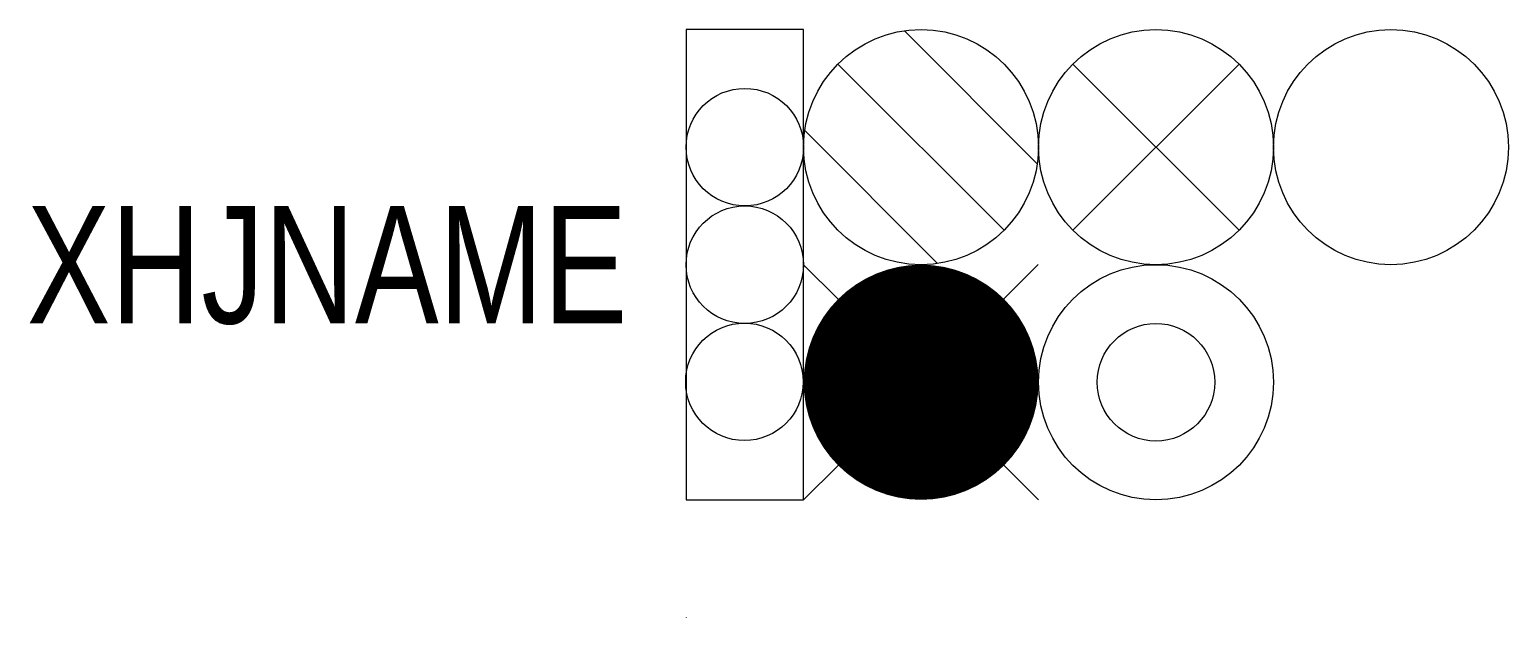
# Model space of a CAD drawing. Header units: inches. Extents: x -11.2 to 14, y 0 to 10.
import ezdxf
from ezdxf.enums import TextEntityAlignment as Align

# ---------------------------------------------------------------- set-up
doc = ezdxf.new("R2010")
doc.units = ezdxf.units.IN
doc.header["$MEASUREMENT"] = 0

msp = doc.modelspace()

# ---------------------------------------------------------------- linework, layer by layer
for p, q in [((2, 10), (0, 10)), ((0, 10), (0, 2)), ((2, 2), (2, 10)), ((6.586, 9.414), (9.414, 6.586)), ((6.586, 6.586), (9.414, 9.414)), ((0, 2), (2, 2)), ((0, 0.001), (0, -0.001))]:
    msp.add_line(p, q)
at = {"color": 2}
for p, q in [((3.717, 9.98), (5.98, 7.717)), ((2.586, 9.414), (5.414, 6.586)), ((2.02, 8.283), (4.283, 6.02))]:
    msp.add_line(p, q, dxfattribs=at)
at = {"color": 1, "linetype": 'ByBlock', "ltscale": 3}
for p, q in [((2.588, 5.414), (2.002, 6)), ((5.997, 6.005), (5.411, 5.419)), ((2.588, 2.586), (2.002, 2)), ((6.002, 2), (5.416, 2.586))]:
    msp.add_line(p, q, dxfattribs=at)
at = {"color": 1, "const_width": 2}
msp.add_lwpolyline([(3.002, 4, 1), (5.002, 4, 1)], format="xyb", close=True, dxfattribs=at)
at = {"color": 2}
msp.add_circle((4, 8), 2, dxfattribs=at)
for centre, radius in [((8, 8), 2), ((1.001, 8), 1), ((1, 6), 1), ((8, 4), 2), ((0.994, 4.007), 1), ((8, 4), 1)]:
    msp.add_circle(centre, radius)
at = {"color": 3}
msp.add_circle((12, 8), 2, dxfattribs=at)

# ---------------------------------------------------------------- texts
at = {"width": 0.8}
msp.add_attdef('XHJNAME', text='X4', height=2, dxfattribs=at).set_placement((-1, 5), align=Align.RIGHT)

doc.saveas('drawing.dxf')
